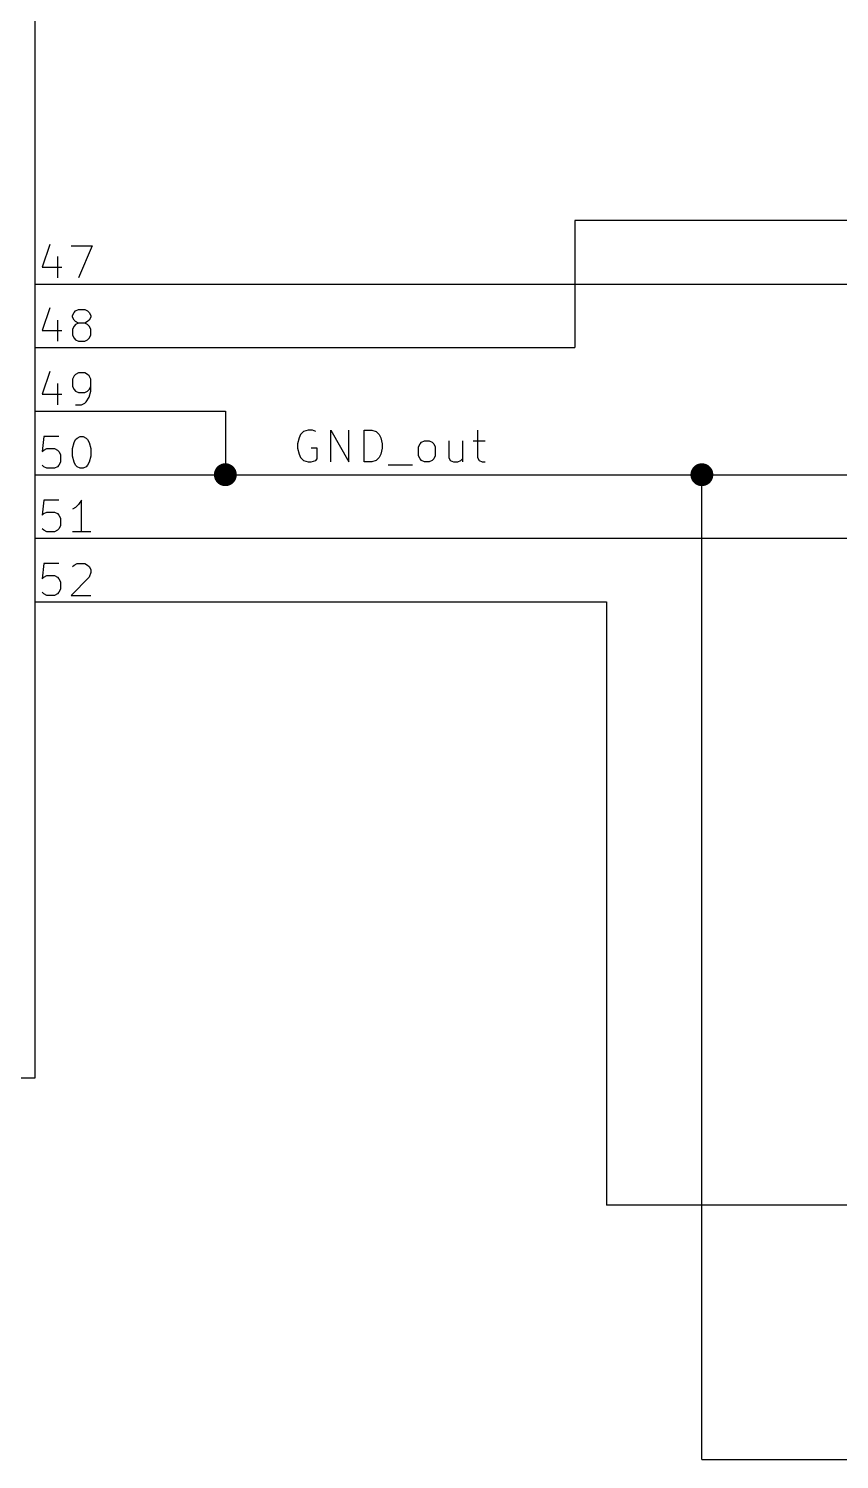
# Model space of a CAD drawing. Extents: x 0.4 to 11.3, y -7.9 to -0.4.
# Drawn here: x 7.94 to 9.216, y -6.35 to -4.098 of the extents above; entities that cross this region are included whole.
import ezdxf

# ---------------------------------------------------------------- set-up
doc = ezdxf.new("R2010")
doc.units = 0
doc.header["$MEASUREMENT"] = 0
for name, color, linetype in [('GRAY1', 251, 'CONTINUOUS'), ('GREEN3', 91, 'CONTINUOUS'), ('LYELLOW', 51, 'CONTINUOUS'), ('RED2', 1, 'CONTINUOUS'), ('RED3', 11, 'CONTINUOUS')]:
    doc.layers.add(name, color=color, linetype=linetype)

msp = doc.modelspace()

# ---------------------------------------------------------------- linework, layer by layer
at = {"layer": 'GRAY1', "linetype": 'CONTINUOUS'}
for p, q in [((8.366, -4.7417), (8.3636, -4.7512)), ((8.3636, -4.7512), (8.3636, -4.7584)), ((8.3684, -4.7369), (8.366, -4.7417)), ((8.3732, -4.7322), (8.3684, -4.7369)), ((8.3803, -4.7298), (8.3732, -4.7322)), ((8.3874, -4.7298), (8.3803, -4.7298)), ((8.3922, -4.7322), (8.3874, -4.7298)), ((8.416, -4.7798), (8.416, -4.7298)), ((8.416, -4.7298), (8.4446, -4.7798)), ((8.4446, -4.7798), (8.4446, -4.7298)), ((8.4684, -4.7798), (8.4684, -4.7298)), ((8.4684, -4.7298), (8.4803, -4.7298)), ((8.4803, -4.7298), (8.4874, -4.7322)), ((8.4874, -4.7322), (8.4922, -4.7369)), ((8.4922, -4.7369), (8.4946, -4.7417)), ((8.4946, -4.7417), (8.497, -4.7512)), ((8.497, -4.7512), (8.497, -4.7584)), ((8.5541, -4.756), (8.5565, -4.7512)), ((8.5565, -4.7512), (8.5589, -4.7488)), ((8.5589, -4.7488), (8.5636, -4.7465)), ((8.5636, -4.7465), (8.5708, -4.7465)), ((8.5708, -4.7465), (8.5755, -4.7488)), ((8.5755, -4.7488), (8.5779, -4.7512)), ((8.5779, -4.7512), (8.5803, -4.756)), ((8.6017, -4.7465), (8.6017, -4.7727)), ((8.6232, -4.7465), (8.6232, -4.7798)), ((8.6398, -4.7465), (8.6589, -4.7465)), ((8.647, -4.7298), (8.647, -4.7727)), ((8.3636, -4.7584), (8.366, -4.7679)), ((8.366, -4.7679), (8.3684, -4.7727)), ((8.3684, -4.7727), (8.3732, -4.7774)), ((8.3946, -4.7584), (8.3851, -4.7584)), ((8.3946, -4.775), (8.3946, -4.7584)), ((8.4922, -4.7727), (8.4874, -4.7774)), ((8.4946, -4.7679), (8.4922, -4.7727)), ((8.497, -4.7584), (8.4946, -4.7679)), ((8.5541, -4.7703), (8.5541, -4.756)), ((8.5565, -4.775), (8.5541, -4.7703)), ((8.5803, -4.7703), (8.5779, -4.775)), ((8.5803, -4.756), (8.5803, -4.7703)), ((8.6017, -4.7727), (8.6041, -4.7774)), ((8.647, -4.7727), (8.6493, -4.7774)), ((8.3732, -4.7774), (8.3803, -4.7798)), ((8.3803, -4.7798), (8.3851, -4.7798)), ((8.3851, -4.7798), (8.3922, -4.7774)), ((8.3922, -4.7774), (8.3946, -4.775)), ((8.4803, -4.7798), (8.4684, -4.7798)), ((8.4874, -4.7774), (8.4803, -4.7798)), ((8.5065, -4.7846), (8.5446, -4.7846)), ((8.5589, -4.7774), (8.5565, -4.775)), ((8.5636, -4.7798), (8.5589, -4.7774)), ((8.5708, -4.7798), (8.5636, -4.7798)), ((8.5755, -4.7774), (8.5708, -4.7798)), ((8.5779, -4.775), (8.5755, -4.7774)), ((8.6041, -4.7774), (8.6089, -4.7798)), ((8.6089, -4.7798), (8.616, -4.7798)), ((8.616, -4.7798), (8.6208, -4.7774)), ((8.6208, -4.7774), (8.6232, -4.775)), ((8.6493, -4.7774), (8.6541, -4.7798)), ((8.6541, -4.7798), (8.6589, -4.7798))]:
    msp.add_line(p, q, dxfattribs=at)
at = {"layer": 'GREEN3', "linetype": 'CONTINUOUS'}
for p, q in [((10.65, -4.4), (8.8, -4.4)), ((8.8, -4.4), (8.8, -4.6)), ((8.05, -4.5), (9.25, -4.5)), ((8.05, -4.6), (8.8, -4.6)), ((8.05, -4.7), (8.25, -4.7)), ((8.25, -4.7), (8.25, -4.8)), ((8.05, -4.8), (8.25, -4.8)), ((8.25, -4.8), (9, -4.8)), ((9, -6.35), (9, -4.8)), ((9, -4.8), (10.65, -4.8)), ((8.05, -4.9), (9.4, -4.9)), ((8.05, -5), (8.85, -5)), ((8.85, -5), (8.85, -5.95)), ((10.65, -5.95), (8.85, -5.95)), ((9, -6.35), (10.65, -6.35))]:
    msp.add_line(p, q, dxfattribs=at)
at = {"layer": 'GREEN3', "const_width": 0.018}
for points in [[(8.241, -4.8, 1), (8.259, -4.8, 1)], [(8.991, -4.8, 1), (9.009, -4.8, 1)]]:
    msp.add_lwpolyline(points, format="xyb", close=True, dxfattribs=at)
at = {"layer": 'LYELLOW', "linetype": 'CONTINUOUS'}
for p, q in [((7.95, -1.95), (7.95, -5.75)), ((7.95, -5.75), (6.55, -5.75))]:
    msp.add_line(p, q, dxfattribs=at)
at = {"layer": 'RED2', "linetype": 'CONTINUOUS'}
for p, q in [((7.95, -1.95), (7.95, -5.75)), ((7.95, -4.5), (8.05, -4.5)), ((7.95, -4.6), (8.05, -4.6)), ((7.95, -4.7), (8.05, -4.7)), ((7.95, -4.8), (8.05, -4.8)), ((7.95, -4.9), (8.05, -4.9)), ((7.95, -5), (8.05, -5)), ((7.95, -5.75), (6.55, -5.75))]:
    msp.add_line(p, q, dxfattribs=at)
at = {"layer": 'RED3', "linetype": 'CONTINUOUS'}
for p, q in [((7.9738, -4.4375), (7.9619, -4.4732)), ((7.9857, -4.4565), (7.9857, -4.4899)), ((8.0071, -4.4399), (8.0405, -4.4399)), ((8.0405, -4.4399), (8.019, -4.4899)), ((7.9619, -4.4732), (7.9929, -4.4732)), ((7.9738, -4.5375), (7.9619, -4.5732)), ((8.0095, -4.5494), (8.0119, -4.5446)), ((8.0095, -4.5518), (8.0095, -4.5494)), ((8.0119, -4.5446), (8.0143, -4.5423)), ((8.0143, -4.5423), (8.019, -4.5399)), ((8.019, -4.5399), (8.0286, -4.5399)), ((8.0286, -4.5399), (8.0333, -4.5423)), ((8.0333, -4.5423), (8.0357, -4.5446)), ((8.0357, -4.5446), (8.0381, -4.5494)), ((8.0381, -4.5494), (8.0381, -4.5518)), ((7.9857, -4.5565), (7.9857, -4.5899)), ((8.0119, -4.5565), (8.0095, -4.5518)), ((8.0119, -4.5661), (8.0095, -4.5708)), ((8.0095, -4.5708), (8.0095, -4.5804)), ((8.0143, -4.5589), (8.0119, -4.5565)), ((8.0143, -4.5637), (8.0119, -4.5661)), ((8.019, -4.5613), (8.0143, -4.5589)), ((8.019, -4.5613), (8.0143, -4.5637)), ((8.0286, -4.5613), (8.019, -4.5613)), ((8.0333, -4.5589), (8.0286, -4.5613)), ((8.0333, -4.5637), (8.0286, -4.5613)), ((8.0357, -4.5565), (8.0333, -4.5589)), ((8.0357, -4.5661), (8.0333, -4.5637)), ((8.0381, -4.5518), (8.0357, -4.5565)), ((8.0381, -4.5708), (8.0357, -4.5661)), ((8.0381, -4.5804), (8.0381, -4.5708)), ((7.9619, -4.5732), (7.9929, -4.5732)), ((8.0095, -4.5804), (8.0119, -4.5851)), ((8.0119, -4.5851), (8.0143, -4.5875)), ((8.0143, -4.5875), (8.019, -4.5899)), ((8.019, -4.5899), (8.0286, -4.5899)), ((8.0286, -4.5899), (8.0333, -4.5875)), ((8.0333, -4.5875), (8.0357, -4.5851)), ((8.0357, -4.5851), (8.0381, -4.5804)), ((7.9738, -4.6375), (7.9619, -4.6732)), ((7.9857, -4.6565), (7.9857, -4.6899)), ((8.0119, -4.6446), (8.0095, -4.6494)), ((8.0095, -4.6494), (8.0095, -4.6613)), ((8.0095, -4.6613), (8.0119, -4.6661)), ((8.0143, -4.6423), (8.0119, -4.6446)), ((8.019, -4.6399), (8.0143, -4.6423)), ((8.0286, -4.6399), (8.019, -4.6399)), ((8.0333, -4.6423), (8.0286, -4.6399)), ((8.0357, -4.6446), (8.0333, -4.6423)), ((8.0381, -4.6494), (8.0357, -4.6446)), ((8.0357, -4.6661), (8.0381, -4.6613)), ((8.0381, -4.6684), (8.0381, -4.6494)), ((7.9619, -4.6732), (7.9929, -4.6732)), ((8.0119, -4.6661), (8.0143, -4.6684)), ((8.0143, -4.6684), (8.019, -4.6708)), ((8.019, -4.6708), (8.0286, -4.6708)), ((8.0286, -4.6708), (8.0333, -4.6684)), ((8.0309, -4.6851), (8.0357, -4.678)), ((8.0333, -4.6684), (8.0357, -4.6661)), ((8.0357, -4.678), (8.0381, -4.6684)), ((8.0143, -4.6899), (8.0238, -4.6899)), ((8.0238, -4.6899), (8.0286, -4.6875)), ((8.0286, -4.6875), (8.0309, -4.6851)), ((7.9643, -4.7399), (7.9619, -4.7637)), ((7.9881, -4.7399), (7.9643, -4.7399)), ((8.0095, -4.7589), (8.0119, -4.7494)), ((8.0119, -4.7494), (8.0143, -4.7446)), ((8.0143, -4.7446), (8.0167, -4.7423)), ((8.0167, -4.7423), (8.0214, -4.7399)), ((8.0214, -4.7399), (8.0262, -4.7399)), ((8.0262, -4.7399), (8.0309, -4.7423)), ((8.0309, -4.7423), (8.0333, -4.7446)), ((8.0333, -4.7446), (8.0357, -4.7494)), ((8.0357, -4.7494), (8.0381, -4.7589)), ((7.9619, -4.7637), (7.9643, -4.7613)), ((7.9643, -4.7613), (7.969, -4.7589)), ((7.969, -4.7589), (7.981, -4.7589)), ((7.981, -4.7589), (7.9857, -4.7613)), ((7.9857, -4.7613), (7.9881, -4.7637)), ((7.9881, -4.7637), (7.9905, -4.7684)), ((7.9905, -4.7684), (7.9905, -4.7804)), ((8.0095, -4.7708), (8.0095, -4.7589)), ((8.0119, -4.7804), (8.0095, -4.7708)), ((8.0381, -4.7708), (8.0357, -4.7804)), ((8.0381, -4.7589), (8.0381, -4.7708)), ((7.9643, -4.7875), (7.9619, -4.7851)), ((7.969, -4.7899), (7.9643, -4.7875)), ((7.981, -4.7899), (7.969, -4.7899)), ((7.9857, -4.7875), (7.981, -4.7899)), ((7.9881, -4.7851), (7.9857, -4.7875)), ((7.9905, -4.7804), (7.9881, -4.7851)), ((8.0143, -4.7851), (8.0119, -4.7804)), ((8.0167, -4.7875), (8.0143, -4.7851)), ((8.0214, -4.7899), (8.0167, -4.7875)), ((8.0262, -4.7899), (8.0214, -4.7899)), ((8.0309, -4.7875), (8.0262, -4.7899)), ((8.0333, -4.7851), (8.0309, -4.7875)), ((8.0357, -4.7804), (8.0333, -4.7851)), ((7.9643, -4.8399), (7.9619, -4.8637)), ((7.9881, -4.8399), (7.9643, -4.8399)), ((8.0238, -4.8399), (8.019, -4.847)), ((8.0238, -4.8899), (8.0238, -4.8399)), ((7.9619, -4.8637), (7.9643, -4.8613)), ((7.9643, -4.8613), (7.969, -4.8589)), ((7.969, -4.8589), (7.981, -4.8589)), ((7.981, -4.8589), (7.9857, -4.8613)), ((7.9857, -4.8613), (7.9881, -4.8637)), ((7.9881, -4.8637), (7.9905, -4.8684)), ((8.0143, -4.8518), (8.0095, -4.8542)), ((8.019, -4.847), (8.0143, -4.8518)), ((7.9643, -4.8875), (7.9619, -4.8851)), ((7.9881, -4.8851), (7.9857, -4.8875)), ((7.9905, -4.8804), (7.9881, -4.8851)), ((7.9905, -4.8684), (7.9905, -4.8804)), ((7.969, -4.8899), (7.9643, -4.8875)), ((7.981, -4.8899), (7.969, -4.8899)), ((7.9857, -4.8875), (7.981, -4.8899)), ((8.0381, -4.8899), (8.0095, -4.8899)), ((7.9643, -4.9399), (7.9619, -4.9637)), ((7.9881, -4.9399), (7.9643, -4.9399)), ((8.0095, -4.9446), (8.0119, -4.9423)), ((8.0119, -4.9423), (8.0167, -4.9399)), ((8.0167, -4.9399), (8.0286, -4.9399)), ((8.0286, -4.9399), (8.0333, -4.9423)), ((8.0333, -4.9423), (8.0357, -4.9446)), ((8.0357, -4.9446), (8.0381, -4.9494)), ((8.0381, -4.9542), (8.0357, -4.9613)), ((8.0381, -4.9494), (8.0381, -4.9542)), ((7.9619, -4.9637), (7.9643, -4.9613)), ((7.9643, -4.9613), (7.969, -4.9589)), ((7.969, -4.9589), (7.981, -4.9589)), ((7.981, -4.9589), (7.9857, -4.9613)), ((7.9857, -4.9613), (7.9881, -4.9637)), ((7.9881, -4.9637), (7.9905, -4.9684)), ((7.9905, -4.9684), (7.9905, -4.9804)), ((8.0357, -4.9613), (8.0071, -4.9899)), ((7.9643, -4.9875), (7.9619, -4.9851)), ((7.969, -4.9899), (7.9643, -4.9875)), ((7.981, -4.9899), (7.969, -4.9899)), ((7.9857, -4.9875), (7.981, -4.9899)), ((7.9881, -4.9851), (7.9857, -4.9875)), ((7.9905, -4.9804), (7.9881, -4.9851)), ((8.0071, -4.9899), (8.0381, -4.9899))]:
    msp.add_line(p, q, dxfattribs=at)

doc.saveas('drawing.dxf')
